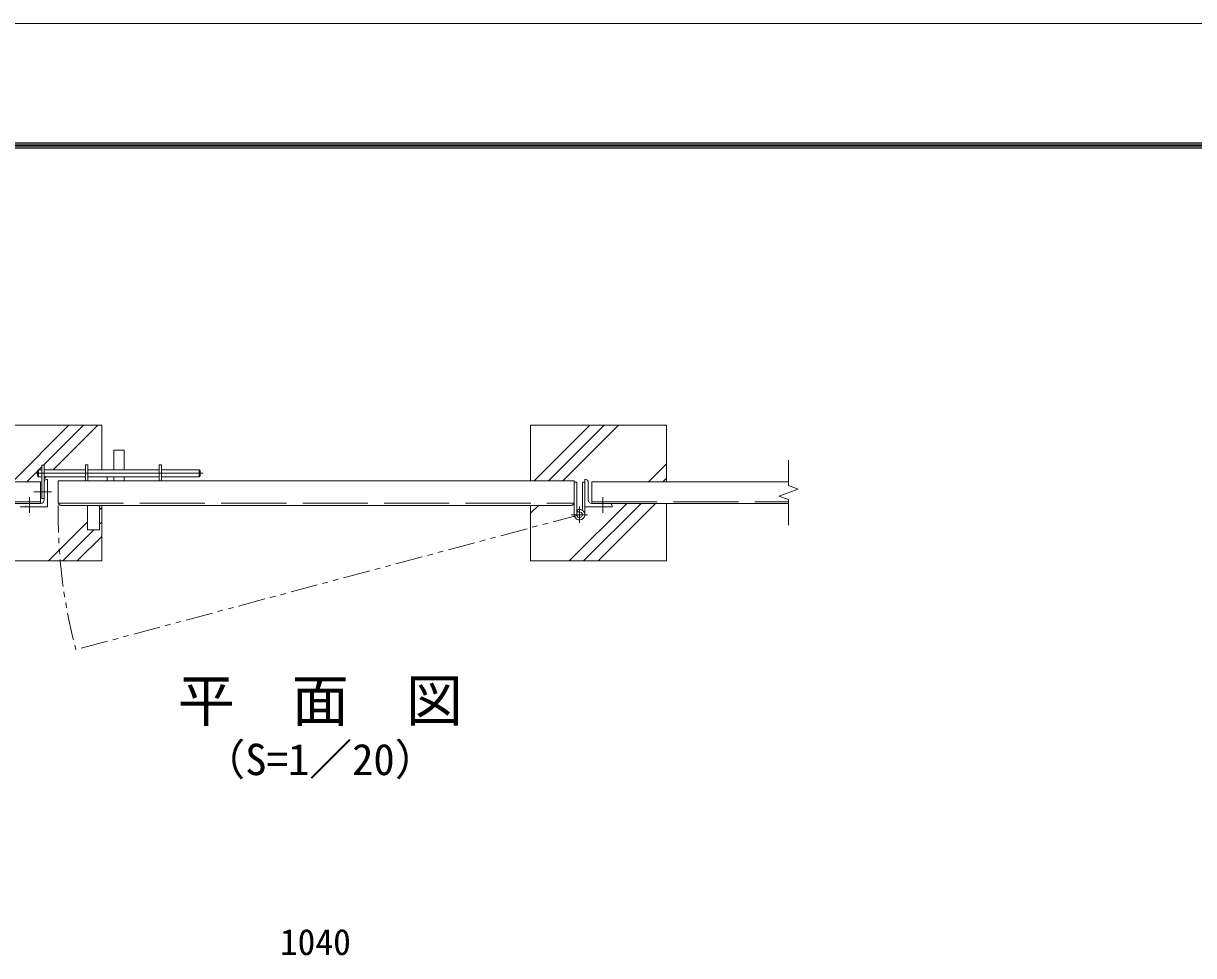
# Model space of a CAD drawing. Units: millimetres, scale not verified. Extents: x -4200 to 4200, y -2970 to 2970.
# Drawn here: x -2646 to -491, y 1253 to 2970 of the extents above; entities that cross this region are included whole.
import ezdxf
from ezdxf.enums import TextEntityAlignment as Align

# ---------------------------------------------------------------- set-up
doc = ezdxf.new("R2010")
doc.units = ezdxf.units.MM
doc.header["$LTSCALE"] = 20
for name, pattern in [('DASHED', [7.5, 6, -1.5]), ('USER1', [50.8, 31.75, -6.35, 6.35, -6.35]), ('USER2', [5, 2.5, -0.5, 0.5, -0.5, 0.5, -0.5])]:
    doc.linetypes.add(name, pattern=pattern)
doc.layers.add('0-0_D-TTL-TXT', color=7, linetype='Continuous')
for name, color, linetype, lineweight in [('0-1_D-STR3', 3, 'Continuous', 13), ('0-2_D-BMK', 2, 'USER1', 13), ('0-3_D-STR1', 1, 'Continuous', 18), ('0-5_D-STR4', 7, 'Continuous', 9), ('0-7_D-STR-DIM', 7, 'Continuous', 9), ('0-9_D-DCR-HCH', 7, 'Continuous', 9), ('0-B_D-TTL', 7, 'Continuous', 9)]:
    doc.layers.add(name, color=color, linetype=linetype, lineweight=lineweight)
doc.styles.add('ＭＳ ゴシック', font='')
doc.styles.get('ＭＳ ゴシック').set_extended_font_data('MS Gothic')

msp = doc.modelspace()

# ---------------------------------------------------------------- linework, layer by layer
at = {"layer": '0-1_D-STR3'}
for p, q in [((-2479.47, 2183.85), (-2479.47, 2147.85)), ((-2479.47, 2183.85), (-2460.47, 2183.85)), ((-2460.47, 2183.85), (-2460.47, 2147.85)), ((-2612.05, 2156.35), (-2612.05, 2094.85)), ((-2607.55, 2156.35), (-2612.05, 2156.35)), ((-2607.55, 2156.35), (-2607.55, 2094.85)), ((-2531.55, 2156.85), (-2531.55, 2127.35)), ((-2527.05, 2156.85), (-2531.55, 2156.85)), ((-2527.05, 2127.35), (-2527.05, 2156.85)), ((-2396.05, 2127.35), (-2396.05, 2156.85)), ((-2396.05, 2156.85), (-2391.55, 2156.85)), ((-2391.55, 2127.35), (-2391.55, 2156.85)), ((-2619.97, 2145.85), (-2617.97, 2147.85)), ((-2619.97, 2145.85), (-2619.97, 2136.85)), ((-2619.97, 2136.85), (-2617.97, 2134.85)), ((-2617.97, 2134.85), (-2617.97, 2147.85)), ((-2617.97, 2147.85), (-2612.05, 2147.85)), ((-2617.97, 2134.85), (-2612.05, 2134.85)), ((-2607.55, 2147.85), (-2531.55, 2147.85)), ((-2607.55, 2134.85), (-2531.55, 2134.85)), ((-2527.05, 2147.85), (-2396.05, 2147.85)), ((-2527.05, 2134.85), (-2396.05, 2134.85)), ((-2479.47, 2127.35), (-2479.47, 2134.85)), ((-2460.47, 2127.35), (-2460.47, 2134.85)), ((-2391.55, 2147.85), (-2321.97, 2147.85)), ((-2391.55, 2134.85), (-2321.97, 2134.85)), ((-2321.97, 2147.85), (-2321.97, 2134.85)), ((-2321.97, 2147.85), (-2319.97, 2145.85)), ((-2319.97, 2136.85), (-2321.97, 2134.85)), ((-2319.97, 2145.85), (-2319.97, 2136.85)), ((-1631.25, 2065.15), (-1631.25, 2124.85)), ((-1626.75, 2124.85), (-1631.25, 2124.85)), ((-1626.75, 2065.15), (-1626.75, 2124.85)), ((-1611.85, 2065.15), (-1611.85, 2124.85)), ((-2607.55, 2094.85), (-2612.05, 2094.85)), ((-2527.55, 2082.35), (-2527.55, 2037.35)), ((-2505.55, 2082.35), (-2505.55, 2037.35)), ((-1626.75, 2073.34), (-1624.33, 2069.54)), ((-2527.55, 2037.35), (-2505.55, 2037.35))]:
    msp.add_line(p, q, dxfattribs=at)
msp.add_lwpolyline([(-1616.35, 2073.34), (-1616.35, 2124.85), (-1611.85, 2124.85)], dxfattribs=at)
for radius in [9.7, 5.2]:
    msp.add_arc((-1621.55, 2065.15), radius, 180, 122.41735, dxfattribs=at)
at = {"layer": '0-2_D-BMK'}
for p, q in [((-2623.39, 2141.35), (-2314.64, 2141.35)), ((-2634.55, 2097.35), (-2634.55, 2068.35)), ((-2626.56, 2107.35), (-2593.78, 2107.35)), ((-1578.55, 2097.35), (-1578.55, 2068.35)), ((-1621.55, 2050.29), (-1621.55, 2080.02)), ((-1636.41, 2065.15), (-1606.68, 2065.15))]:
    msp.add_line(p, q, dxfattribs=at)
at = {"layer": '0-2_D-BMK', "linetype": 'USER2'}
msp.add_line((-1621.55, 2065.15), (-2548.98, 1816.65), dxfattribs=at)
msp.add_arc((-1621.55, 2065.15), 960.15, 178.97356, 195, dxfattribs=at)
at = {"layer": '0-3_D-STR1'}
for p, q in [((-2614.55, 2125.85), (-2976.55, 2125.85)), ((-2607.55, 2125.35), (-2607.55, 2092.35)), ((-2581.55, 2127.35), (-1631.55, 2127.35)), ((-2581.55, 2127.35), (-2581.55, 2087.35)), ((-1631.55, 2127.35), (-1631.55, 2087.35)), ((-1605.55, 2125.35), (-1605.55, 2092.35)), ((-1598.55, 2125.85), (-1598.55, 2085.85)), ((-1598.55, 2125.85), (-1236.55, 2125.85)), ((-2651.55, 2079.85), (-2601.55, 2079.85)), ((-2614.05, 2085.85), (-2647.05, 2085.85)), ((-2641.55, 2081.35), (-2641.55, 2079.85)), ((-2576.55, 2082.35), (-1636.55, 2082.35)), ((-1599.05, 2085.85), (-1566.05, 2085.85)), ((-1598.55, 2085.85), (-1236.55, 2085.85))]:
    msp.add_line(p, q, dxfattribs=at)
at = {"layer": '0-3_D-STR1', "linetype": 'DASHED'}
for p, q in [((-2614.55, 2088.85), (-2976.55, 2088.85)), ((-2581.44, 2086.35), (-1631.65, 2086.35)), ((-1598.55, 2088.85), (-1236.55, 2088.85))]:
    msp.add_line(p, q, dxfattribs=at)
at = {"layer": '0-3_D-STR1'}
for points in [[(-2614.55, 2125.85), (-2614.55, 2085.85), (-2976.55, 2085.85)], [(-2601.55, 2079.85), (-2601.55, 2129.85), (-2603.05, 2129.85)], [(-1611.55, 2079.85), (-1611.55, 2129.85), (-1610.05, 2129.85)], [(-1561.55, 2081.35), (-1561.55, 2079.85), (-1611.55, 2079.85)]]:
    msp.add_lwpolyline(points, dxfattribs=at)
for centre, radius, start, end in [((-2603.05, 2125.35), 4.5, 90, 180), ((-1610.05, 2125.35), 4.5, 360, 90), ((-2614.05, 2092.35), 6.5, 270, 0), ((-1599.05, 2092.35), 6.5, 180, 270), ((-1566.05, 2081.35), 4.5, 360, 90)]:
    msp.add_arc(centre, radius, start, end, dxfattribs=at)
at = {"layer": '0-3_D-STR1', "linetype": 'DASHED'}
for centre, start, end in [((-2576.55, 2087.35), 180, 270), ((-1636.55, 2087.35), 270, 0)]:
    msp.add_arc(centre, 5, start, end, dxfattribs=at)
at = {"layer": '0-5_D-STR4'}
for p, q in [((-2751.55, 2229.85), (-2501.55, 2229.85)), ((-2501.55, 2229.85), (-2501.55, 2147.85)), ((-1711.55, 2229.85), (-1711.55, 2127.35)), ((-1461.55, 2229.85), (-1711.55, 2229.85)), ((-1461.55, 2125.85), (-1461.55, 2229.85)), ((-2491.55, 2134.85), (-2491.55, 2127.35)), ((-2501.55, 2082.35), (-2501.55, 1979.85)), ((-1711.55, 2082.35), (-1711.55, 1979.85))]:
    msp.add_line(p, q, dxfattribs=at)
for points in [[(-2501.55, 1979.85), (-2751.55, 1979.85), (-2751.55, 2085.85)], [(-1711.55, 1979.85), (-1461.55, 1979.85), (-1461.55, 2085.85)]]:
    msp.add_lwpolyline(points, dxfattribs=at)
at = {"layer": '0-7_D-STR-DIM'}
for p, q in [((-1236.55, 2165.85), (-1236.55, 2118.68)), ((-1254.17, 2099.44), (-1218.93, 2112.27)), ((-1218.93, 2112.27), (-1236.55, 2118.68)), ((-1236.55, 2093.03), (-1254.17, 2099.44)), ((-1236.55, 2093.03), (-1236.55, 2045.85))]:
    msp.add_line(p, q, dxfattribs=at)
at = {"layer": '0-9_D-DCR-HCH'}
for p, q in [((-2665.94, 2125.85), (-2561.94, 2229.85)), ((-2608.92, 2156.35), (-2535.42, 2229.85)), ((-2590.91, 2147.85), (-2508.91, 2229.85)), ((-1621.48, 2157.93), (-1549.56, 2229.85)), ((-1652.06, 2127.35), (-1621.48, 2157.93)), ((-1494.46, 2125.85), (-1461.55, 2158.77)), ((-2639.42, 2125.85), (-2619.97, 2145.31)), ((-2617.42, 2147.85), (-2612.05, 2153.23)), ((-2607.55, 2131.22), (-2603.91, 2134.85)), ((-1467.94, 2125.85), (-1461.55, 2132.25)), ((-2505.55, 2074.12), (-2501.55, 2078.12)), ((-1711.55, 2067.87), (-1697.06, 2082.35)), ((-1640.46, 1979.85), (-1534.46, 2085.85)), ((-1613.94, 1979.85), (-1507.94, 2085.85)), ((-1587.43, 1979.85), (-1481.43, 2085.85)), ((-2599.81, 1979.85), (-2527.55, 2052.12)), ((-2505.55, 2047.6), (-2501.55, 2051.6)), ((-2573.29, 1979.85), (-2515.79, 2037.35)), ((-2546.78, 1979.85), (-2501.55, 2025.08))]:
    msp.add_line(p, q, dxfattribs=at)
for points in [[(-1705.09, 2127.35), (-1623.55, 2208.9), (-1602.59, 2229.85)], [(-1678.58, 2127.35), (-1622.19, 2183.74), (-1576.08, 2229.85)]]:
    msp.add_lwpolyline(points, dxfattribs=at)
at = {"layer": '0-B_D-TTL', "color": 2, "lineweight": 18}
msp.add_lwpolyline([(-4200, 2970), (4200, 2970), (4200, -2970), (-4200, -2970)], close=True, dxfattribs=at)
at = {"layer": '0-B_D-TTL'}
for points in [[(-3930, 2750), (3930, 2750), (3930, -2750), (-3930, -2750)], [(-3927.5, 2747.5), (3927.5, 2747.5), (3927.5, -2747.5), (-3927.5, -2747.5)], [(-3925, 2745), (3925, 2745), (3925, -2745), (-3925, -2745)], [(-3922.5, 2742.5), (3922.5, 2742.5), (3922.5, -2742.5), (-3922.5, -2742.5)], [(-3920, 2740), (3920, 2740), (3920, -2740), (-3920, -2740)]]:
    msp.add_lwpolyline(points, close=True, dxfattribs=at)

# ---------------------------------------------------------------- texts
at = {"layer": '0-0_D-TTL-TXT', "style": 'ＭＳ ゴシック'}
for s, height, p in [('平\u3000面\u3000図', 76.98, (-2361.44, 1661.33)), ('（S=1／20）', 57.77, (-2315.96, 1568.13))]:
    msp.add_text(s, height=height, dxfattribs=at).set_placement(p, align=Align.BOTTOM_LEFT)
at = {"layer": '0-7_D-STR-DIM', "style": 'ＭＳ ゴシック'}
msp.add_text('1040', height=48.09, dxfattribs=at).set_placement((-2173.45, 1239.61), align=Align.BOTTOM_LEFT)

doc.saveas('drawing.dxf')
